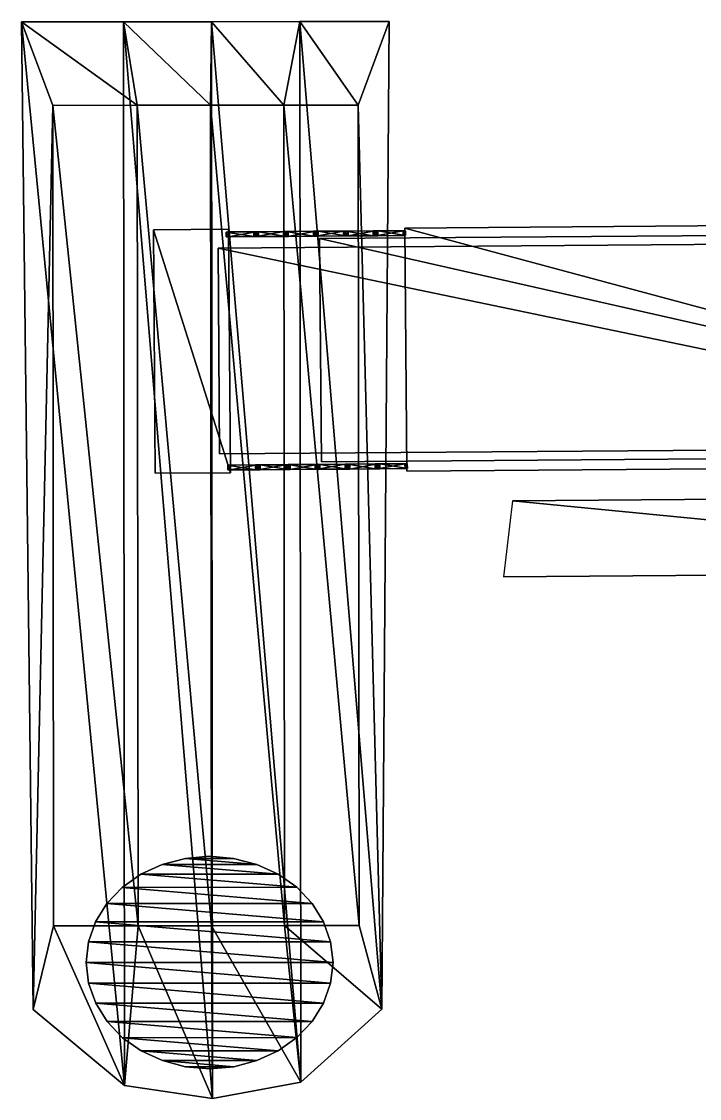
# Model space of a CAD drawing. Header units: millimetres. Extents: x -39 to 131, y -304 to 0.
# Drawn here: x 3.18 to 9.57, y -301.84 to -291.7 of the extents above; entities that cross this region are included whole.
import ezdxf

# ---------------------------------------------------------------- set-up
doc = ezdxf.new("R2010")
doc.units = ezdxf.units.MM
for name, color, linetype in [('MESH256', 7, 'Continuous'), ('MESH257', 7, 'Continuous'), ('MESH258', 7, 'Continuous'), ('MESH299', 7, 'Continuous'), ('MESH300', 7, 'Continuous'), ('MESH37', 7, 'Continuous'), ('MESH38', 7, 'Continuous'), ('MESH467', 7, 'Continuous'), ('TUNNEL1_01', 7, 'Continuous'), ('TUNNEL2_01', 7, 'Continuous'), ('TUNNEL3_01', 7, 'Continuous')]:
    doc.layers.add(name, color=color, linetype=linetype)

msp = doc.modelspace()

# ---------------------------------------------------------------- meshes
at = {"layer": 'MESH256'}
mesh = msp.add_polyface(dxfattribs=at)
corners = [(14.736, -295.805, 4.132), (14.695, -296.163, 4.132), (14.695, -296.163, 3.132), (14.736, -295.805, 3.132), (14.695, -296.163, 4.132), (14.736, -295.805, 4.132), (14.695, -296.163, 3.132), (14.736, -295.805, 3.132), (14.695, -296.163, 4.132), (7.804, -296.216, 1.532), (14.695, -296.163, 3.132), (14.695, -296.163, 4.132), (7.804, -296.216, 0.532), (7.804, -296.216, 1.532), (14.695, -296.163, 3.132), (7.804, -296.216, 0.532)]
mesh.append_faces([[corners[k] for k in face] for face in [(0, 1, 2), (3, 4, 5), (3, 6, 4), (0, 2, 7), (8, 9, 10), (11, 12, 13), (11, 14, 12), (10, 9, 15)]])
at = {"layer": 'MESH257'}
mesh = msp.add_polyface(dxfattribs=at)
corners = [(16.02, -296.195, 4.132), (15.924, -297.029, 4.132), (15.924, -297.029, 3.132), (16.02, -296.195, 3.132), (15.924, -297.029, 4.132), (16.02, -296.195, 4.132), (15.924, -297.029, 3.132), (16.02, -296.195, 3.132), (14.613, -296.878, 4.132), (15.924, -297.029, 3.132), (15.924, -297.029, 4.132), (14.613, -296.878, 3.132), (14.613, -296.878, 4.132), (14.613, -296.878, 3.132), (7.721, -296.931, 0.532), (14.613, -296.878, 4.132), (7.721, -296.931, 1.532), (14.613, -296.878, 3.132), (7.721, -296.931, 1.532), (7.721, -296.931, 0.532), (15.924, -297.029, 4.132), (14.613, -296.878, 3.132), (14.613, -296.878, 4.132), (15.924, -297.029, 3.132)]
mesh.append_faces([[corners[k] for k in face] for face in [(0, 1, 2), (3, 4, 5), (3, 6, 4), (0, 2, 7), (8, 9, 10), (8, 11, 9), (12, 13, 14), (15, 16, 17), (12, 14, 18), (17, 16, 19), (20, 21, 22), (20, 23, 21)]])
at = {"layer": 'MESH258'}
mesh = msp.add_polyface(dxfattribs=at)
corners = [(14.613, -296.878, 3.232), (7.804, -296.216, 0.632), (7.721, -296.931, 0.632), (14.695, -296.163, 3.232), (7.804, -296.216, 0.632), (14.613, -296.878, 3.232)]
mesh.append_faces([[corners[k] for k in face] for face in [(0, 1, 2), (3, 4, 5)]])
at = {"layer": 'MESH299'}
mesh = msp.add_polyface(dxfattribs=at)
corners = [(5.13, -293.73, 3.234), (5.108, -293.73, 3.234), (5.108, -293.685, 3.234), (5.387, -293.728, 5.727), (5.108, -293.73, 3.234), (5.13, -293.73, 3.234), (5.368, -293.728, 5.756), (5.108, -293.73, 3.234), (5.387, -293.728, 5.727), (5.108, -293.685, 3.234), (5.108, -293.73, 3.234), (5.368, -293.728, 5.756), (5.368, -293.683, 5.756), (5.368, -293.683, 5.756), (5.387, -293.682, 5.727), (5.108, -293.685, 3.234), (5.387, -293.682, 5.808), (5.387, -293.682, 5.727), (5.368, -293.683, 5.756), (5.393, -293.682, 5.808), (5.387, -293.682, 5.727), (5.387, -293.682, 5.808), (5.393, -293.682, 5.808), (5.393, -293.682, 5.727), (5.387, -293.682, 5.727), (5.393, -293.682, 5.808), (5.412, -293.682, 5.756), (5.393, -293.682, 5.727), (5.412, -293.682, 5.756), (5.393, -293.682, 5.808), (5.412, -293.728, 5.756), (5.393, -293.728, 5.808), (5.393, -293.728, 5.808), (5.393, -293.682, 5.808), (5.387, -293.682, 5.808), (5.387, -293.728, 5.808), (5.387, -293.682, 5.808), (5.368, -293.683, 5.756), (5.387, -293.728, 5.808), (5.368, -293.683, 5.756), (5.368, -293.728, 5.756), (5.387, -293.728, 5.808), (5.387, -293.728, 5.808), (5.368, -293.728, 5.756), (5.387, -293.728, 5.727), (5.387, -293.728, 5.808), (5.387, -293.728, 5.727), (5.393, -293.728, 5.808), (5.393, -293.728, 5.808), (5.387, -293.728, 5.727), (5.393, -293.728, 5.727), (5.393, -293.728, 5.727), (5.387, -293.728, 5.727), (5.387, -293.682, 5.727), (5.387, -293.682, 5.727), (5.387, -293.728, 5.727), (5.13, -293.73, 3.234), (5.13, -293.684, 3.234), (5.13, -293.684, 3.234), (5.387, -293.682, 5.727), (5.13, -293.684, 3.234), (5.108, -293.685, 3.234), (5.393, -293.682, 5.727), (5.649, -293.68, 3.234), (5.393, -293.728, 5.727), (5.393, -293.682, 5.727), (5.649, -293.68, 3.234), (5.65, -293.726, 3.234), (5.393, -293.728, 5.727), (5.668, -293.68, 3.263), (5.65, -293.726, 3.234), (5.649, -293.68, 3.234), (5.668, -293.68, 3.263), (5.669, -293.726, 3.263), (5.65, -293.726, 3.234), (5.668, -293.68, 3.263), (5.412, -293.682, 5.756), (5.669, -293.726, 3.263), (5.412, -293.682, 5.756), (5.668, -293.68, 3.263), (5.393, -293.682, 5.727), (5.393, -293.682, 5.727), (5.668, -293.68, 3.263), (5.649, -293.68, 3.234), (5.668, -293.68, 3.263), (5.668, -293.68, 3.182), (5.649, -293.68, 3.234), (5.668, -293.68, 3.263), (5.674, -293.68, 3.182), (5.668, -293.68, 3.182), (5.674, -293.68, 3.263), (5.674, -293.68, 3.182), (5.668, -293.68, 3.263), (5.674, -293.68, 3.263), (5.693, -293.68, 3.234), (5.674, -293.68, 3.182), (5.95, -293.678, 5.727), (5.693, -293.68, 3.234), (5.674, -293.68, 3.263), (5.95, -293.678, 5.727), (5.693, -293.726, 3.234), (5.693, -293.68, 3.234), (5.95, -293.678, 5.727), (5.95, -293.724, 5.727), (5.693, -293.726, 3.234), (5.956, -293.724, 5.727), (5.95, -293.724, 5.727), (5.95, -293.678, 5.727), (5.956, -293.724, 5.808), (5.95, -293.724, 5.727), (5.956, -293.724, 5.727), (5.95, -293.724, 5.808), (5.95, -293.724, 5.727), (5.956, -293.724, 5.808), (5.95, -293.724, 5.808), (5.931, -293.724, 5.756), (5.95, -293.724, 5.727), (5.931, -293.678, 5.756), (5.931, -293.724, 5.756), (5.95, -293.724, 5.808), (5.931, -293.678, 5.756), (5.674, -293.68, 3.263), (5.931, -293.724, 5.756), (5.931, -293.678, 5.756), (5.95, -293.678, 5.727), (5.674, -293.68, 3.263), (5.95, -293.678, 5.808), (5.95, -293.678, 5.727), (5.931, -293.678, 5.756), (5.956, -293.678, 5.808), (5.95, -293.678, 5.727), (5.95, -293.678, 5.808), (5.956, -293.678, 5.808), (5.956, -293.678, 5.727), (5.95, -293.678, 5.727), (5.956, -293.678, 5.808), (5.975, -293.678, 5.756), (5.956, -293.678, 5.727), (5.975, -293.678, 5.756), (5.956, -293.678, 5.808), (5.975, -293.723, 5.756), (5.956, -293.724, 5.808), (5.956, -293.724, 5.808), (5.956, -293.678, 5.808), (5.95, -293.678, 5.808), (5.95, -293.724, 5.808), (5.95, -293.678, 5.808), (5.956, -293.724, 5.808), (5.956, -293.724, 5.727), (5.975, -293.723, 5.756), (5.975, -293.723, 5.756), (5.956, -293.724, 5.727), (6.232, -293.721, 3.263), (5.956, -293.724, 5.727), (6.213, -293.722, 3.234), (6.232, -293.721, 3.263), (6.212, -293.676, 3.234), (6.213, -293.722, 3.234), (5.956, -293.724, 5.727), (6.231, -293.676, 3.182), (6.213, -293.722, 3.234), (6.212, -293.676, 3.234), (6.232, -293.721, 3.182), (6.238, -293.721, 3.182), (6.232, -293.721, 3.182), (6.231, -293.676, 3.182), (6.232, -293.721, 3.263), (6.232, -293.721, 3.182), (6.238, -293.721, 3.182), (6.232, -293.721, 3.263), (6.213, -293.722, 3.234), (6.232, -293.721, 3.182), (6.231, -293.676, 3.263), (6.232, -293.721, 3.263), (6.213, -293.722, 3.234), (6.238, -293.721, 3.263), (6.231, -293.676, 3.263), (6.232, -293.721, 3.263), (6.237, -293.676, 3.263), (6.256, -293.676, 3.234), (6.238, -293.721, 3.263), (6.237, -293.676, 3.263), (6.256, -293.676, 3.234), (6.257, -293.721, 3.234), (6.238, -293.721, 3.263), (6.256, -293.676, 3.234), (6.257, -293.721, 3.234), (6.238, -293.721, 3.182), (6.513, -293.674, 5.727), (6.257, -293.721, 3.234), (6.256, -293.676, 3.234), (6.513, -293.719, 5.727), (6.519, -293.719, 5.727), (6.513, -293.719, 5.727), (6.513, -293.674, 5.727), (6.519, -293.719, 5.808), (6.513, -293.719, 5.727), (6.519, -293.719, 5.727), (6.513, -293.719, 5.808), (6.513, -293.719, 5.727), (6.519, -293.719, 5.808), (6.513, -293.719, 5.808), (6.494, -293.719, 5.756), (6.513, -293.719, 5.727), (6.494, -293.674, 5.756), (6.494, -293.719, 5.756), (6.513, -293.719, 5.808), (6.494, -293.674, 5.756), (6.237, -293.676, 3.263), (6.494, -293.719, 5.756), (6.494, -293.674, 5.756), (6.513, -293.674, 5.727), (6.237, -293.676, 3.263), (6.513, -293.674, 5.808), (6.513, -293.674, 5.727), (6.494, -293.674, 5.756), (6.519, -293.674, 5.808), (6.513, -293.674, 5.727), (6.513, -293.674, 5.808), (6.519, -293.674, 5.808), (6.519, -293.674, 5.727), (6.513, -293.674, 5.727), (6.519, -293.674, 5.808), (6.538, -293.674, 5.756), (6.519, -293.674, 5.727), (6.538, -293.674, 5.756), (6.519, -293.674, 5.808), (6.538, -293.719, 5.756), (6.519, -293.719, 5.808), (6.519, -293.719, 5.808), (6.519, -293.674, 5.808), (6.513, -293.674, 5.808), (6.513, -293.719, 5.808), (6.513, -293.674, 5.808), (6.494, -293.674, 5.756), (6.513, -293.719, 5.808), (6.519, -293.719, 5.808), (6.519, -293.719, 5.727), (6.538, -293.719, 5.756), (6.538, -293.719, 5.756), (6.519, -293.719, 5.727), (6.776, -293.717, 3.234), (6.776, -293.672, 3.234), (6.776, -293.717, 3.234), (6.519, -293.719, 5.727), (6.798, -293.717, 3.234), (6.776, -293.717, 3.234), (6.776, -293.672, 3.234), (6.538, -293.719, 5.756), (6.776, -293.717, 3.234), (6.798, -293.717, 3.234), (6.538, -293.674, 5.756), (6.538, -293.719, 5.756), (6.798, -293.717, 3.234), (6.798, -293.672, 3.234), (6.538, -293.674, 5.756), (6.798, -293.672, 3.234), (6.776, -293.672, 3.234), (6.798, -293.672, 3.234), (6.538, -293.674, 5.756), (6.776, -293.672, 3.234), (6.519, -293.674, 5.727), (6.776, -293.672, 3.234), (6.519, -293.719, 5.727), (6.519, -293.674, 5.727), (6.519, -293.674, 5.727), (6.513, -293.674, 5.727), (6.256, -293.676, 3.234), (6.237, -293.676, 3.263), (6.237, -293.676, 3.263), (6.256, -293.676, 3.234), (6.237, -293.676, 3.182), (6.237, -293.676, 3.182), (6.237, -293.676, 3.182), (6.231, -293.676, 3.263), (6.237, -293.676, 3.182), (6.231, -293.676, 3.182), (6.237, -293.676, 3.263), (6.237, -293.676, 3.182), (6.231, -293.676, 3.263), (6.231, -293.676, 3.263), (6.231, -293.676, 3.182), (6.212, -293.676, 3.234), (5.956, -293.678, 5.727), (6.231, -293.676, 3.263), (6.212, -293.676, 3.234), (5.975, -293.678, 5.756), (6.231, -293.676, 3.263), (5.956, -293.678, 5.727), (6.231, -293.676, 3.263), (5.975, -293.678, 5.756), (6.232, -293.721, 3.263), (5.975, -293.678, 5.756), (5.975, -293.723, 5.756), (6.232, -293.721, 3.263), (6.231, -293.676, 3.263), (6.213, -293.722, 3.234), (6.212, -293.676, 3.234), (5.956, -293.678, 5.727), (5.956, -293.678, 5.727), (6.237, -293.676, 3.263), (6.238, -293.721, 3.263), (6.494, -293.719, 5.756), (6.494, -293.719, 5.756), (6.238, -293.721, 3.263), (6.513, -293.719, 5.727), (6.513, -293.719, 5.727), (6.238, -293.721, 3.263), (6.257, -293.721, 3.234), (6.238, -293.721, 3.263), (6.238, -293.721, 3.182), (6.257, -293.721, 3.234), (6.232, -293.721, 3.263), (6.238, -293.721, 3.182), (6.238, -293.721, 3.263), (5.674, -293.68, 3.263), (5.675, -293.726, 3.263), (5.931, -293.724, 5.756), (5.675, -293.726, 3.263), (5.674, -293.68, 3.263), (5.668, -293.68, 3.263), (5.693, -293.68, 3.234), (5.675, -293.726, 3.263), (5.674, -293.68, 3.263), (5.693, -293.68, 3.234), (5.693, -293.726, 3.234), (5.675, -293.726, 3.263), (5.693, -293.68, 3.234), (5.693, -293.726, 3.234), (5.675, -293.726, 3.182), (5.675, -293.726, 3.263), (5.675, -293.726, 3.182), (5.693, -293.726, 3.234), (5.669, -293.726, 3.263), (5.675, -293.726, 3.182), (5.675, -293.726, 3.263), (5.669, -293.726, 3.263), (5.668, -293.726, 3.182), (5.675, -293.726, 3.182), (5.669, -293.726, 3.263), (5.65, -293.726, 3.234), (5.668, -293.726, 3.182), (5.393, -293.728, 5.727), (5.65, -293.726, 3.234), (5.669, -293.726, 3.263), (5.412, -293.728, 5.756), (5.393, -293.728, 5.727), (5.669, -293.726, 3.263), (5.393, -293.728, 5.808), (5.393, -293.728, 5.727), (5.412, -293.728, 5.756), (5.412, -293.682, 5.756), (5.412, -293.728, 5.756), (5.669, -293.726, 3.263), (5.668, -293.68, 3.182), (5.668, -293.726, 3.182), (5.65, -293.726, 3.234), (5.675, -293.726, 3.182), (5.668, -293.726, 3.182), (5.668, -293.68, 3.182), (5.674, -293.68, 3.182), (5.693, -293.68, 3.234), (5.675, -293.726, 3.182), (5.674, -293.68, 3.182), (5.668, -293.68, 3.182), (5.65, -293.726, 3.234), (5.649, -293.68, 3.234), (5.669, -293.726, 3.263), (5.95, -293.724, 5.727), (5.675, -293.726, 3.263), (5.693, -293.726, 3.234), (5.931, -293.724, 5.756), (5.675, -293.726, 3.263), (5.95, -293.724, 5.727)]
mesh.append_faces([[corners[k] for k in face] for face in [(0, 1, 2), (3, 4, 5), (6, 7, 8), (9, 10, 11), (12, 9, 11), (13, 14, 15), (16, 17, 18), (19, 20, 21), (22, 23, 24), (25, 26, 27), (28, 29, 30), (29, 31, 30), (32, 33, 34), (32, 34, 35), (36, 37, 38), (39, 40, 41), (42, 43, 44), (45, 46, 47), (48, 49, 50), (51, 52, 53), (54, 55, 56), (54, 56, 57), (0, 2, 58), (59, 60, 61), (51, 53, 62), (63, 64, 65), (66, 67, 68), (69, 70, 71), (72, 73, 74), (75, 76, 77), (78, 79, 80), (81, 82, 83), (84, 85, 86), (87, 88, 89), (90, 91, 92), (93, 94, 95), (96, 97, 98), (99, 100, 101), (102, 103, 104), (105, 106, 107), (108, 109, 110), (111, 112, 113), (114, 115, 116), (117, 118, 119), (120, 121, 122), (123, 124, 125), (126, 127, 128), (129, 130, 131), (132, 133, 134), (135, 136, 137), (138, 139, 140), (139, 141, 140), (142, 143, 144), (142, 144, 145), (146, 117, 119), (147, 148, 149), (150, 151, 152), (153, 154, 155), (156, 157, 158), (159, 160, 161), (159, 162, 160), (163, 164, 165), (166, 167, 168), (169, 170, 171), (172, 173, 174), (175, 176, 177), (175, 178, 176), (179, 180, 181), (182, 183, 184), (185, 186, 187), (188, 189, 190), (188, 191, 189), (192, 193, 194), (195, 196, 197), (198, 199, 200), (201, 202, 203), (204, 205, 206), (207, 208, 209), (210, 211, 212), (213, 214, 215), (216, 217, 218), (219, 220, 221), (222, 223, 224), (225, 226, 227), (226, 228, 227), (229, 230, 231), (229, 231, 232), (233, 234, 235), (236, 237, 238), (239, 240, 241), (242, 243, 244), (245, 246, 247), (248, 249, 250), (251, 252, 253), (254, 251, 253), (255, 256, 257), (245, 247, 258), (259, 260, 261), (262, 263, 264), (192, 194, 265), (266, 267, 268), (269, 270, 271), (185, 187, 272), (163, 165, 273), (274, 275, 276), (277, 278, 279), (280, 281, 282), (283, 284, 285), (286, 287, 288), (289, 290, 291), (292, 293, 294), (295, 296, 297), (156, 158, 298), (105, 107, 299), (300, 301, 302), (303, 304, 305), (306, 307, 308), (309, 310, 311), (312, 313, 314), (315, 316, 317), (318, 319, 320), (321, 322, 323), (324, 325, 326), (327, 328, 329), (330, 331, 332), (333, 334, 335), (336, 337, 338), (339, 340, 341), (342, 343, 344), (345, 346, 347), (348, 349, 350), (351, 352, 353), (354, 355, 356), (357, 358, 359), (357, 359, 360), (361, 362, 363), (364, 365, 366), (318, 320, 367), (368, 369, 370), (371, 372, 373)]])
at = {"layer": 'MESH300'}
mesh = msp.add_polyface(dxfattribs=at)
corners = [(6.555, -295.914, 5.756), (6.793, -295.913, 3.234), (6.815, -295.912, 3.234), (6.555, -295.914, 5.756), (6.536, -295.915, 5.727), (6.793, -295.913, 3.234), (6.536, -295.915, 5.808), (6.536, -295.915, 5.727), (6.555, -295.914, 5.756), (6.536, -295.915, 5.808), (6.53, -295.915, 5.727), (6.536, -295.915, 5.727), (6.53, -295.915, 5.808), (6.53, -295.915, 5.727), (6.536, -295.915, 5.808), (6.53, -295.915, 5.808), (6.511, -295.915, 5.756), (6.53, -295.915, 5.727), (6.511, -295.869, 5.756), (6.511, -295.915, 5.756), (6.53, -295.915, 5.808), (6.511, -295.869, 5.756), (6.254, -295.871, 3.263), (6.511, -295.915, 5.756), (6.511, -295.869, 5.756), (6.53, -295.869, 5.727), (6.254, -295.871, 3.263), (6.53, -295.869, 5.808), (6.53, -295.869, 5.727), (6.511, -295.869, 5.756), (6.536, -295.869, 5.808), (6.53, -295.869, 5.727), (6.53, -295.869, 5.808), (6.536, -295.869, 5.808), (6.536, -295.869, 5.727), (6.53, -295.869, 5.727), (6.536, -295.869, 5.808), (6.555, -295.869, 5.756), (6.536, -295.869, 5.727), (6.555, -295.869, 5.756), (6.536, -295.869, 5.808), (6.555, -295.914, 5.756), (6.536, -295.869, 5.808), (6.536, -295.915, 5.808), (6.555, -295.914, 5.756), (6.536, -295.915, 5.808), (6.536, -295.869, 5.808), (6.53, -295.869, 5.808), (6.53, -295.915, 5.808), (6.53, -295.869, 5.808), (6.555, -295.869, 5.756), (6.555, -295.914, 5.756), (6.815, -295.912, 3.234), (6.814, -295.867, 3.234), (6.555, -295.869, 5.756), (6.815, -295.912, 3.234), (6.555, -295.869, 5.756), (6.814, -295.867, 3.234), (6.792, -295.867, 3.234), (6.815, -295.912, 3.234), (6.792, -295.867, 3.234), (6.814, -295.867, 3.234), (6.793, -295.913, 3.234), (6.792, -295.867, 3.234), (6.793, -295.913, 3.234), (6.536, -295.915, 5.727), (6.792, -295.867, 3.234), (6.536, -295.915, 5.727), (6.536, -295.869, 5.727), (6.536, -295.915, 5.727), (6.53, -295.869, 5.727), (6.536, -295.869, 5.727), (6.53, -295.915, 5.727), (6.53, -295.869, 5.727), (6.53, -295.915, 5.727), (6.273, -295.917, 3.234), (6.53, -295.915, 5.727), (6.255, -295.917, 3.263), (6.273, -295.917, 3.234), (6.511, -295.915, 5.756), (6.255, -295.917, 3.263), (6.53, -295.915, 5.727), (6.255, -295.917, 3.263), (6.273, -295.871, 3.234), (6.255, -295.917, 3.263), (6.254, -295.871, 3.263), (6.273, -295.917, 3.234), (6.273, -295.871, 3.234), (6.273, -295.871, 3.234), (6.273, -295.917, 3.234), (6.255, -295.917, 3.182), (6.255, -295.917, 3.263), (6.255, -295.917, 3.182), (6.273, -295.917, 3.234), (6.249, -295.917, 3.263), (6.255, -295.917, 3.182), (6.255, -295.917, 3.263), (6.249, -295.917, 3.263), (6.248, -295.917, 3.182), (6.255, -295.917, 3.182), (6.249, -295.917, 3.263), (6.23, -295.917, 3.234), (6.248, -295.917, 3.182), (6.248, -295.871, 3.263), (6.249, -295.917, 3.263), (6.23, -295.917, 3.234), (6.248, -295.871, 3.263), (5.992, -295.873, 5.756), (6.249, -295.917, 3.263), (5.992, -295.873, 5.756), (6.248, -295.871, 3.263), (5.973, -295.873, 5.727), (5.973, -295.873, 5.727), (6.248, -295.871, 3.263), (6.229, -295.871, 3.234), (6.229, -295.871, 3.234), (6.229, -295.871, 3.234), (6.23, -295.917, 3.234), (5.973, -295.919, 5.727), (6.248, -295.871, 3.182), (6.23, -295.917, 3.234), (6.229, -295.871, 3.234), (6.248, -295.917, 3.182), (6.255, -295.917, 3.182), (6.248, -295.917, 3.182), (6.248, -295.871, 3.182), (6.254, -295.871, 3.182), (6.248, -295.871, 3.263), (6.254, -295.871, 3.182), (6.248, -295.871, 3.182), (6.254, -295.871, 3.263), (6.254, -295.871, 3.182), (6.248, -295.871, 3.263), (6.254, -295.871, 3.263), (6.273, -295.871, 3.234), (6.254, -295.871, 3.182), (6.53, -295.869, 5.727), (6.273, -295.871, 3.234), (6.254, -295.871, 3.263), (6.254, -295.871, 3.182), (6.255, -295.917, 3.263), (6.254, -295.871, 3.263), (6.248, -295.871, 3.263), (6.249, -295.917, 3.263), (6.248, -295.871, 3.263), (6.248, -295.871, 3.182), (6.229, -295.871, 3.234), (5.973, -295.919, 5.727), (6.23, -295.917, 3.234), (6.249, -295.917, 3.263), (5.992, -295.919, 5.756), (5.973, -295.919, 5.727), (6.249, -295.917, 3.263), (5.973, -295.919, 5.808), (5.973, -295.919, 5.727), (5.992, -295.919, 5.756), (5.973, -295.919, 5.808), (5.967, -295.919, 5.727), (5.973, -295.919, 5.727), (5.967, -295.919, 5.808), (5.967, -295.919, 5.727), (5.973, -295.919, 5.808), (5.967, -295.919, 5.808), (5.948, -295.919, 5.756), (5.967, -295.919, 5.727), (5.948, -295.874, 5.756), (5.948, -295.919, 5.756), (5.967, -295.919, 5.808), (5.948, -295.874, 5.756), (5.691, -295.875, 3.263), (5.948, -295.919, 5.756), (5.948, -295.874, 5.756), (5.967, -295.873, 5.727), (5.691, -295.875, 3.263), (5.967, -295.873, 5.808), (5.967, -295.873, 5.727), (5.948, -295.874, 5.756), (5.973, -295.873, 5.808), (5.967, -295.873, 5.727), (5.967, -295.873, 5.808), (5.973, -295.873, 5.808), (5.973, -295.873, 5.727), (5.967, -295.873, 5.727), (5.973, -295.873, 5.808), (5.992, -295.873, 5.756), (5.973, -295.873, 5.727), (5.992, -295.873, 5.756), (5.973, -295.873, 5.808), (5.992, -295.919, 5.756), (5.973, -295.873, 5.808), (5.973, -295.919, 5.808), (5.992, -295.919, 5.756), (5.973, -295.919, 5.808), (5.973, -295.873, 5.808), (5.967, -295.873, 5.808), (5.967, -295.919, 5.808), (5.967, -295.873, 5.808), (5.948, -295.874, 5.756), (5.967, -295.919, 5.808), (5.992, -295.873, 5.756), (5.992, -295.919, 5.756), (6.249, -295.917, 3.263), (5.973, -295.919, 5.727), (5.967, -295.873, 5.727), (5.973, -295.873, 5.727), (5.967, -295.919, 5.727), (5.967, -295.873, 5.727), (5.967, -295.919, 5.727), (5.71, -295.921, 3.234), (5.967, -295.919, 5.727), (5.691, -295.921, 3.263), (5.71, -295.921, 3.234), (5.948, -295.919, 5.756), (5.691, -295.921, 3.263), (5.967, -295.919, 5.727), (5.691, -295.875, 3.263), (5.691, -295.921, 3.263), (5.948, -295.919, 5.756), (5.71, -295.875, 3.234), (5.691, -295.921, 3.263), (5.691, -295.875, 3.263), (5.71, -295.921, 3.234), (5.71, -295.875, 3.234), (5.71, -295.875, 3.234), (5.71, -295.921, 3.234), (5.691, -295.921, 3.182), (5.691, -295.921, 3.263), (5.691, -295.921, 3.182), (5.71, -295.921, 3.234), (5.685, -295.921, 3.263), (5.691, -295.921, 3.182), (5.691, -295.921, 3.263), (5.685, -295.921, 3.263), (5.685, -295.921, 3.182), (5.691, -295.921, 3.182), (5.685, -295.921, 3.263), (5.666, -295.921, 3.234), (5.685, -295.921, 3.182), (5.41, -295.923, 5.727), (5.666, -295.921, 3.234), (5.685, -295.921, 3.263), (5.666, -295.876, 3.234), (5.666, -295.921, 3.234), (5.41, -295.923, 5.727), (5.685, -295.876, 3.182), (5.666, -295.921, 3.234), (5.666, -295.876, 3.234), (5.685, -295.921, 3.182), (5.691, -295.921, 3.182), (5.685, -295.921, 3.182), (5.685, -295.876, 3.182), (5.691, -295.875, 3.182), (5.685, -295.876, 3.263), (5.691, -295.875, 3.182), (5.685, -295.876, 3.182), (5.691, -295.875, 3.263), (5.691, -295.875, 3.182), (5.685, -295.876, 3.263), (5.691, -295.875, 3.263), (5.71, -295.875, 3.234), (5.691, -295.875, 3.182), (5.967, -295.873, 5.727), (5.71, -295.875, 3.234), (5.691, -295.875, 3.263), (5.691, -295.875, 3.182), (5.691, -295.921, 3.263), (5.691, -295.875, 3.263), (5.685, -295.876, 3.263), (5.685, -295.921, 3.263), (5.685, -295.876, 3.263), (5.685, -295.921, 3.263), (5.666, -295.921, 3.234), (5.685, -295.876, 3.263), (5.428, -295.877, 5.756), (5.685, -295.921, 3.263), (5.428, -295.877, 5.756), (5.685, -295.876, 3.263), (5.409, -295.878, 5.727), (5.409, -295.878, 5.727), (5.685, -295.876, 3.263), (5.666, -295.876, 3.234), (5.685, -295.876, 3.263), (5.685, -295.876, 3.182), (5.666, -295.876, 3.234), (5.666, -295.876, 3.234), (5.666, -295.876, 3.234), (5.41, -295.923, 5.727), (5.409, -295.878, 5.727), (5.41, -295.923, 5.727), (5.403, -295.878, 5.727), (5.409, -295.878, 5.727), (5.404, -295.923, 5.727), (5.41, -295.923, 5.808), (5.404, -295.923, 5.727), (5.41, -295.923, 5.727), (5.404, -295.923, 5.808), (5.404, -295.923, 5.727), (5.41, -295.923, 5.808), (5.404, -295.923, 5.808), (5.385, -295.923, 5.756), (5.404, -295.923, 5.727), (5.385, -295.878, 5.756), (5.385, -295.923, 5.756), (5.404, -295.923, 5.808), (5.385, -295.878, 5.756), (5.125, -295.88, 3.234), (5.385, -295.923, 5.756), (5.385, -295.878, 5.756), (5.403, -295.878, 5.727), (5.125, -295.88, 3.234), (5.403, -295.878, 5.808), (5.403, -295.878, 5.727), (5.385, -295.878, 5.756), (5.41, -295.878, 5.808), (5.403, -295.878, 5.727), (5.403, -295.878, 5.808), (5.41, -295.878, 5.808), (5.409, -295.878, 5.727), (5.403, -295.878, 5.727), (5.41, -295.878, 5.808), (5.428, -295.877, 5.756), (5.409, -295.878, 5.727), (5.428, -295.877, 5.756), (5.41, -295.878, 5.808), (5.429, -295.923, 5.756), (5.41, -295.878, 5.808), (5.41, -295.923, 5.808), (5.429, -295.923, 5.756), (5.41, -295.923, 5.808), (5.41, -295.878, 5.808), (5.403, -295.878, 5.808), (5.404, -295.923, 5.808), (5.403, -295.878, 5.808), (5.385, -295.878, 5.756), (5.404, -295.923, 5.808), (5.41, -295.923, 5.808), (5.41, -295.923, 5.727), (5.429, -295.923, 5.756), (5.429, -295.923, 5.756), (5.41, -295.923, 5.727), (5.685, -295.921, 3.263), (5.429, -295.923, 5.756), (5.403, -295.878, 5.727), (5.147, -295.88, 3.234), (5.125, -295.88, 3.234), (5.403, -295.878, 5.727), (5.147, -295.925, 3.234), (5.147, -295.88, 3.234), (5.403, -295.878, 5.727), (5.404, -295.923, 5.727), (5.147, -295.925, 3.234), (5.404, -295.923, 5.727), (5.125, -295.925, 3.234), (5.147, -295.925, 3.234), (5.385, -295.923, 5.756), (5.125, -295.925, 3.234), (5.404, -295.923, 5.727), (5.125, -295.925, 3.234), (5.147, -295.925, 3.234), (5.125, -295.925, 3.234), (5.125, -295.88, 3.234), (5.147, -295.88, 3.234), (5.973, -295.873, 5.727), (6.555, -295.869, 5.756), (6.792, -295.867, 3.234), (6.536, -295.869, 5.727)]
mesh.append_faces([[corners[k] for k in face] for face in [(0, 1, 2), (3, 4, 5), (6, 7, 8), (9, 10, 11), (12, 13, 14), (15, 16, 17), (18, 19, 20), (21, 22, 23), (24, 25, 26), (27, 28, 29), (30, 31, 32), (33, 34, 35), (36, 37, 38), (39, 40, 41), (42, 43, 44), (45, 46, 47), (45, 47, 48), (49, 18, 20), (50, 51, 52), (53, 54, 55), (56, 57, 58), (59, 60, 61), (59, 62, 60), (63, 64, 65), (66, 67, 68), (69, 70, 71), (69, 72, 70), (73, 74, 75), (76, 77, 78), (79, 80, 81), (22, 82, 23), (83, 84, 85), (83, 86, 84), (73, 75, 87), (88, 89, 90), (91, 92, 93), (94, 95, 96), (97, 98, 99), (100, 101, 102), (103, 104, 105), (106, 107, 108), (109, 110, 111), (112, 113, 114), (103, 105, 115), (116, 117, 118), (119, 120, 121), (119, 122, 120), (123, 124, 125), (123, 125, 126), (127, 128, 129), (130, 131, 132), (133, 134, 135), (136, 137, 138), (88, 90, 139), (140, 141, 142), (140, 142, 143), (144, 145, 146), (147, 148, 149), (150, 151, 152), (153, 154, 155), (156, 157, 158), (159, 160, 161), (162, 163, 164), (165, 166, 167), (168, 169, 170), (171, 172, 173), (174, 175, 176), (177, 178, 179), (180, 181, 182), (183, 184, 185), (186, 187, 188), (189, 190, 191), (192, 193, 194), (192, 194, 195), (196, 197, 198), (199, 200, 201), (202, 203, 204), (202, 205, 203), (206, 207, 208), (209, 210, 211), (212, 213, 214), (215, 216, 217), (218, 219, 220), (218, 221, 219), (206, 208, 222), (223, 224, 225), (226, 227, 228), (229, 230, 231), (232, 233, 234), (235, 236, 237), (238, 239, 240), (241, 242, 243), (244, 245, 246), (244, 247, 245), (248, 249, 250), (248, 250, 251), (252, 253, 254), (255, 256, 257), (258, 259, 260), (261, 262, 263), (223, 225, 264), (265, 266, 267), (265, 267, 268), (269, 270, 271), (272, 273, 274), (275, 276, 277), (278, 279, 280), (281, 282, 283), (269, 271, 284), (285, 286, 287), (288, 289, 290), (288, 291, 289), (292, 293, 294), (295, 296, 297), (298, 299, 300), (301, 302, 303), (304, 305, 306), (307, 308, 309), (310, 311, 312), (313, 314, 315), (316, 317, 318), (319, 320, 321), (322, 323, 324), (325, 326, 327), (328, 329, 330), (328, 330, 331), (332, 333, 334), (335, 336, 337), (338, 339, 340), (273, 341, 274), (342, 343, 344), (345, 346, 347), (348, 349, 350), (351, 352, 353), (354, 355, 356), (305, 357, 306), (358, 359, 360), (358, 360, 361), (116, 118, 362), (363, 364, 365)]])
at = {"layer": 'MESH37'}
mesh = msp.add_polyface(dxfattribs=at)
corners = [(5.18, -301.545, 5.387), (4.954, -301.564, 5.387), (4.727, -301.545, 5.387), (4.954, -301.564, 7.387), (4.954, -301.564, 5.387), (5.18, -301.545, 5.387), (4.727, -301.545, 7.387), (4.954, -301.564, 5.387), (4.954, -301.564, 7.387), (4.727, -301.545, 5.387), (4.509, -301.488, 7.387), (4.727, -301.545, 5.387), (4.727, -301.545, 7.387), (4.509, -301.488, 5.387), (4.308, -301.396, 7.387), (4.509, -301.488, 5.387), (4.509, -301.488, 7.387), (4.308, -301.396, 5.387), (4.132, -301.272, 7.387), (4.308, -301.396, 5.387), (4.308, -301.396, 7.387), (4.132, -301.272, 5.387), (3.987, -301.121, 5.387), (4.132, -301.272, 5.387), (4.132, -301.272, 7.387), (5.775, -301.27, 5.387), (4.132, -301.272, 5.387), (3.987, -301.121, 5.387), (5.599, -301.395, 5.387), (5.599, -301.395, 7.387), (5.599, -301.395, 5.387), (5.775, -301.27, 5.387), (5.398, -301.487, 7.387), (5.599, -301.395, 5.387), (5.599, -301.395, 7.387), (5.398, -301.487, 5.387), (5.18, -301.545, 7.387), (5.398, -301.487, 5.387), (5.398, -301.487, 7.387), (5.18, -301.545, 5.387), (5.18, -301.545, 7.387), (5.18, -301.545, 7.387), (4.727, -301.545, 7.387), (4.954, -301.564, 7.387), (4.509, -301.488, 7.387), (5.398, -301.487, 7.387), (4.308, -301.396, 7.387), (5.599, -301.395, 7.387), (4.132, -301.272, 7.387), (5.775, -301.27, 7.387), (3.987, -301.121, 7.387), (5.919, -301.119, 7.387), (3.88, -300.948, 7.387), (6.026, -300.946, 7.387), (3.813, -300.76, 7.387), (6.092, -300.758, 7.387), (3.791, -300.565, 7.387), (6.115, -300.563, 7.387), (3.813, -300.37, 7.387), (6.092, -300.368, 7.387), (6.092, -300.368, 7.387), (6.115, -300.563, 7.387), (6.115, -300.563, 5.387), (6.115, -300.563, 7.387), (6.092, -300.758, 5.387), (6.115, -300.563, 5.387), (6.092, -300.758, 7.387), (6.092, -300.758, 7.387), (6.026, -300.946, 5.387), (6.092, -300.758, 5.387), (6.026, -300.946, 7.387), (6.026, -300.946, 7.387), (5.919, -301.119, 5.387), (6.026, -300.946, 5.387), (5.919, -301.119, 7.387), (5.919, -301.119, 7.387), (5.775, -301.27, 5.387), (5.919, -301.119, 5.387), (5.775, -301.27, 7.387), (5.775, -301.27, 7.387), (5.919, -301.119, 5.387), (3.88, -300.948, 5.387), (3.88, -300.948, 5.387), (3.987, -301.121, 5.387), (3.987, -301.121, 7.387), (3.987, -301.121, 7.387), (3.88, -300.948, 7.387), (3.813, -300.76, 5.387), (3.88, -300.948, 5.387), (3.88, -300.948, 7.387), (6.026, -300.946, 5.387), (3.813, -300.76, 5.387), (6.092, -300.758, 5.387), (3.791, -300.565, 5.387), (3.791, -300.565, 5.387), (3.813, -300.76, 5.387), (3.813, -300.76, 7.387), (3.813, -300.76, 7.387), (3.791, -300.565, 7.387), (3.813, -300.37, 5.387), (3.791, -300.565, 5.387), (3.791, -300.565, 7.387), (6.115, -300.563, 5.387), (3.813, -300.37, 5.387), (6.092, -300.368, 5.387), (3.879, -300.182, 5.387), (3.879, -300.182, 5.387), (3.813, -300.37, 5.387), (3.813, -300.37, 7.387), (3.813, -300.37, 7.387), (3.879, -300.182, 7.387), (3.879, -300.182, 7.387), (6.026, -300.18, 7.387), (6.026, -300.18, 7.387), (6.092, -300.368, 7.387), (6.092, -300.368, 5.387), (6.092, -300.368, 5.387), (6.026, -300.18, 5.387), (6.026, -300.18, 5.387), (3.986, -300.009, 5.387), (3.986, -300.009, 5.387), (3.879, -300.182, 5.387), (3.879, -300.182, 7.387), (3.986, -300.009, 7.387), (3.986, -300.009, 7.387), (5.918, -300.008, 7.387), (5.918, -300.008, 7.387), (6.026, -300.18, 7.387), (6.026, -300.18, 5.387), (5.918, -300.008, 5.387), (5.918, -300.008, 5.387), (4.13, -299.858, 5.387), (4.13, -299.858, 5.387), (3.986, -300.009, 5.387), (3.986, -300.009, 7.387), (4.13, -299.858, 7.387), (4.13, -299.858, 7.387), (5.774, -299.856, 7.387), (5.774, -299.856, 7.387), (5.918, -300.008, 7.387), (5.918, -300.008, 5.387), (5.774, -299.856, 5.387), (5.774, -299.856, 5.387), (4.306, -299.733, 5.387), (4.306, -299.733, 7.387), (4.306, -299.733, 5.387), (4.13, -299.858, 5.387), (4.507, -299.641, 7.387), (4.306, -299.733, 5.387), (4.306, -299.733, 7.387), (4.507, -299.641, 5.387), (4.725, -299.584, 7.387), (4.507, -299.641, 5.387), (4.507, -299.641, 7.387), (4.725, -299.584, 5.387), (4.952, -299.564, 7.387), (4.725, -299.584, 5.387), (4.725, -299.584, 7.387), (4.952, -299.564, 5.387), (5.178, -299.583, 7.387), (4.952, -299.564, 5.387), (4.952, -299.564, 7.387), (5.178, -299.583, 5.387), (5.396, -299.64, 7.387), (5.178, -299.583, 5.387), (5.178, -299.583, 7.387), (5.396, -299.64, 5.387), (5.597, -299.732, 7.387), (5.396, -299.64, 5.387), (5.396, -299.64, 7.387), (5.597, -299.732, 5.387), (5.774, -299.856, 7.387), (5.597, -299.732, 5.387), (5.597, -299.732, 7.387), (5.774, -299.856, 5.387), (5.597, -299.732, 5.387), (4.507, -299.641, 5.387), (5.396, -299.64, 5.387), (4.725, -299.584, 5.387), (5.178, -299.583, 5.387), (4.952, -299.564, 5.387), (5.597, -299.732, 7.387), (4.306, -299.733, 7.387), (4.507, -299.641, 7.387), (5.396, -299.64, 7.387), (4.725, -299.584, 7.387), (5.178, -299.583, 7.387), (4.952, -299.564, 7.387), (4.13, -299.858, 7.387), (5.398, -301.487, 5.387), (4.509, -301.488, 5.387), (4.308, -301.396, 5.387)]
mesh.append_faces([[corners[k] for k in face] for face in [(0, 1, 2), (3, 4, 5), (6, 7, 8), (6, 9, 7), (10, 11, 12), (10, 13, 11), (14, 15, 16), (14, 17, 15), (18, 19, 20), (18, 21, 19), (22, 23, 24), (25, 26, 27), (25, 28, 26), (29, 30, 31), (32, 33, 34), (32, 35, 33), (36, 37, 38), (36, 39, 37), (3, 5, 40), (41, 42, 43), (41, 44, 42), (45, 44, 41), (45, 46, 44), (47, 46, 45), (47, 48, 46), (49, 48, 47), (49, 50, 48), (51, 50, 49), (51, 52, 50), (53, 52, 51), (53, 54, 52), (55, 54, 53), (55, 56, 54), (57, 56, 55), (57, 58, 56), (57, 59, 58), (60, 61, 62), (63, 64, 65), (63, 66, 64), (67, 68, 69), (67, 70, 68), (71, 72, 73), (71, 74, 72), (75, 76, 77), (75, 78, 76), (29, 31, 79), (80, 25, 27), (80, 27, 81), (82, 83, 84), (22, 24, 85), (82, 84, 86), (87, 88, 89), (90, 81, 91), (90, 80, 81), (92, 90, 91), (92, 91, 93), (94, 95, 96), (87, 89, 97), (94, 96, 98), (99, 100, 101), (102, 93, 103), (102, 92, 93), (102, 103, 104), (104, 103, 105), (106, 107, 108), (99, 101, 109), (106, 108, 110), (59, 111, 58), (59, 112, 111), (113, 114, 115), (60, 62, 116), (113, 115, 117), (104, 105, 118), (118, 105, 119), (120, 121, 122), (120, 122, 123), (112, 124, 111), (112, 125, 124), (126, 127, 128), (126, 128, 129), (118, 119, 130), (130, 119, 131), (132, 133, 134), (132, 134, 135), (125, 136, 124), (125, 137, 136), (138, 139, 140), (138, 140, 141), (130, 131, 142), (142, 131, 143), (144, 145, 146), (147, 148, 149), (147, 150, 148), (151, 152, 153), (151, 154, 152), (155, 156, 157), (155, 158, 156), (159, 160, 161), (159, 162, 160), (163, 164, 165), (163, 166, 164), (167, 168, 169), (167, 170, 168), (171, 172, 173), (171, 174, 172), (142, 143, 175), (175, 143, 176), (175, 176, 177), (177, 176, 178), (177, 178, 179), (179, 178, 180), (137, 181, 182), (181, 183, 182), (181, 184, 183), (184, 185, 183), (184, 186, 185), (186, 187, 185), (137, 182, 136), (144, 146, 188), (189, 0, 190), (0, 2, 190), (189, 190, 191), (28, 189, 191), (28, 191, 26)]])
at = {"layer": 'MESH38'}
mesh = msp.add_polyface(dxfattribs=at)
corners = [(4.962, -292.49, 7.185), (5.652, -292.49, 6.929), (5.652, -292.49, 7.185), (4.962, -292.49, 6.929), (4.272, -292.491, 7.185), (4.962, -292.49, 6.929), (4.962, -292.49, 7.185), (4.272, -292.491, 6.929), (3.476, -292.492, 7.185), (4.272, -292.491, 6.929), (4.272, -292.491, 7.185), (3.476, -292.492, 6.929), (3.476, -292.492, 7.185), (3.483, -300.219, 6.929), (3.476, -292.492, 6.929), (3.483, -300.219, 7.185), (3.483, -300.219, 7.185), (3.476, -292.492, 7.185), (3.29, -301.006, 7.185), (3.182, -291.706, 7.185), (4.272, -292.491, 7.185), (4.141, -291.705, 7.185), (4.962, -292.49, 7.185), (4.971, -291.704, 7.185), (4.971, -291.704, 7.185), (4.141, -291.705, -0.615), (4.141, -291.705, 7.185), (4.971, -291.704, -0.615), (5.801, -291.703, 7.185), (5.801, -291.703, -0.615), (6.644, -291.702, 7.185), (5.801, -291.703, -0.615), (5.801, -291.703, 7.185), (6.644, -291.702, -0.615), (6.644, -291.702, 7.185), (6.576, -301.002, -0.615), (6.644, -291.702, -0.615), (6.576, -301.002, 7.185), (6.644, -291.702, 7.185), (6.352, -292.489, 7.185), (6.576, -301.002, 7.185), (5.801, -291.703, 7.185), (5.652, -292.49, 7.185), (5.652, -292.49, 7.185), (6.352, -292.489, 6.929), (6.352, -292.489, 7.185), (5.652, -292.49, 6.929), (6.36, -300.216, 6.929), (6.352, -292.489, 6.929), (5.652, -292.49, 6.929), (6.352, -292.489, 6.929), (6.36, -300.216, 6.929), (6.36, -300.216, 7.185), (6.36, -300.216, 7.185), (6.36, -300.216, 6.929), (5.659, -300.217, 6.929), (5.659, -300.217, 6.929), (4.962, -292.49, 6.929), (4.97, -300.218, 6.929), (4.272, -292.491, 6.929), (4.28, -300.219, 6.929), (3.476, -292.492, 6.929), (3.483, -300.219, 6.929), (4.28, -300.219, 7.185), (4.28, -300.219, 6.929), (3.483, -300.219, 6.929), (4.97, -300.218, 7.185), (4.28, -300.219, 6.929), (4.28, -300.219, 7.185), (4.97, -300.218, 6.929), (5.659, -300.217, 7.185), (5.659, -300.217, 6.929), (5.659, -300.217, 7.185), (6.36, -300.216, 7.185), (5.659, -300.217, 7.185), (6.352, -292.489, 7.185), (5.811, -301.69, 7.185), (4.97, -300.218, 7.185), (4.981, -301.844, 7.185), (4.28, -300.219, 7.185), (4.151, -301.721, 7.185), (3.483, -300.219, 7.185), (3.29, -301.006, 7.185), (4.151, -301.721, -0.615), (4.151, -301.721, 7.185), (3.29, -301.006, -0.615), (3.182, -291.706, -0.615), (3.29, -301.006, -0.615), (3.29, -301.006, 7.185), (4.151, -301.721, -0.615), (3.29, -301.006, -0.615), (3.182, -291.706, -0.615), (4.141, -291.705, -0.615), (4.141, -291.705, 7.185), (4.141, -291.705, -0.615), (3.182, -291.706, -0.615), (3.182, -291.706, 7.185), (3.182, -291.706, 7.185), (4.981, -301.844, -0.615), (4.151, -301.721, 7.185), (4.151, -301.721, -0.615), (4.981, -301.844, -0.615), (4.981, -301.844, 7.185), (4.981, -301.844, 7.185), (4.981, -301.844, -0.615), (5.811, -301.69, -0.615), (5.811, -301.69, -0.615), (4.971, -291.704, -0.615), (5.801, -291.703, -0.615), (6.576, -301.002, -0.615), (5.811, -301.69, 7.185), (5.811, -301.69, -0.615), (6.576, -301.002, -0.615), (5.811, -301.69, 7.185), (6.576, -301.002, 7.185), (6.644, -291.702, -0.615)]
mesh.append_faces([[corners[k] for k in face] for face in [(0, 1, 2), (0, 3, 1), (4, 5, 6), (4, 7, 5), (8, 9, 10), (8, 11, 9), (12, 13, 14), (12, 15, 13), (16, 17, 18), (17, 19, 18), (20, 19, 17), (20, 21, 19), (22, 21, 20), (23, 21, 22), (24, 25, 26), (24, 27, 25), (28, 27, 24), (28, 29, 27), (30, 31, 32), (30, 33, 31), (34, 35, 36), (34, 37, 35), (38, 39, 40), (38, 41, 39), (39, 41, 42), (41, 23, 42), (42, 23, 22), (43, 44, 45), (43, 46, 44), (47, 48, 49), (50, 51, 52), (53, 54, 55), (47, 49, 56), (56, 49, 57), (56, 57, 58), (58, 57, 59), (58, 59, 60), (60, 59, 61), (60, 61, 62), (63, 64, 65), (66, 67, 68), (66, 69, 67), (70, 69, 66), (70, 71, 69), (53, 55, 72), (40, 73, 74), (40, 39, 73), (50, 52, 75), (40, 74, 76), (76, 74, 77), (76, 77, 78), (78, 77, 79), (78, 79, 80), (79, 16, 80), (63, 65, 81), (80, 16, 18), (82, 83, 84), (82, 85, 83), (86, 87, 88), (89, 90, 91), (89, 91, 92), (93, 94, 95), (93, 95, 96), (86, 88, 97), (98, 89, 92), (99, 100, 101), (99, 101, 102), (103, 104, 105), (106, 98, 107), (98, 92, 107), (106, 107, 108), (109, 106, 108), (110, 111, 112), (103, 105, 113), (110, 112, 114), (115, 109, 108)]])
at = {"layer": 'MESH467'}
mesh = msp.add_polyface(dxfattribs=at)
corners = [(15.071, -295.874, 3.196), (6.809, -295.937, 3.196), (6.791, -293.647, 3.196), (6.809, -295.937, 5.653), (6.809, -295.937, 3.196), (15.071, -295.874, 3.196), (6.791, -293.647, 3.196), (6.809, -295.937, 3.196), (6.809, -295.937, 5.653), (6.791, -293.647, 5.653), (15.071, -295.874, 5.653), (6.791, -293.647, 5.653), (6.809, -295.937, 5.653), (15.054, -293.583, 5.653), (15.054, -293.583, 5.653), (6.791, -293.647, 3.196), (6.791, -293.647, 5.653), (15.054, -293.583, 3.196), (15.054, -293.583, 3.196), (15.071, -295.874, 5.653)]
mesh.append_faces([[corners[k] for k in face] for face in [(0, 1, 2), (3, 4, 5), (6, 7, 8), (6, 8, 9), (10, 11, 12), (10, 13, 11), (14, 15, 16), (14, 17, 15), (0, 2, 18), (3, 5, 19)]])
at = {"layer": 'TUNNEL1_01'}
mesh = msp.add_polyface(dxfattribs=at)
corners = [(5.13, -293.659, 5.682), (5.148, -295.951, 5.682), (5.148, -295.951, 3.182), (5.148, -295.951, 5.682), (5.13, -293.659, 5.682), (4.423, -293.664, 5.682), (5.13, -293.659, 5.682), (4.423, -293.664, 3.182), (4.423, -293.664, 5.682), (5.13, -293.659, 3.182), (5.13, -293.659, 3.182), (5.148, -295.951, 3.182), (4.423, -293.664, 3.182), (5.13, -293.659, 3.182), (4.441, -295.956, 3.182), (4.441, -295.956, 5.682), (4.441, -295.956, 3.182), (5.148, -295.951, 3.182), (4.423, -293.664, 3.182), (4.441, -295.956, 3.182), (4.441, -295.956, 5.682), (4.423, -293.664, 5.682), (4.441, -295.956, 5.682), (5.148, -295.951, 5.682)]
mesh.append_faces([[corners[k] for k in face] for face in [(0, 1, 2), (3, 4, 5), (6, 7, 8), (6, 9, 7), (0, 2, 10), (11, 12, 13), (11, 14, 12), (15, 16, 17), (18, 19, 20), (18, 20, 21), (3, 5, 22), (15, 17, 23)]])
at = {"layer": 'TUNNEL2_01'}
mesh = msp.add_polyface(dxfattribs=at)
corners = [(14.015, -295.707, 5.522), (5.032, -293.836, 5.522), (5.047, -295.775, 5.522), (14, -293.767, 5.522), (14, -293.767, 5.522), (5.032, -293.836, 3.335), (5.032, -293.836, 5.522), (14, -293.767, 3.335), (14.015, -295.707, 3.335), (5.032, -293.836, 3.335), (14, -293.767, 3.335), (5.047, -295.775, 3.335), (5.047, -295.775, 5.522), (5.047, -295.775, 3.335), (14.015, -295.707, 3.335), (14.015, -295.707, 5.522)]
mesh.append_faces([[corners[k] for k in face] for face in [(0, 1, 2), (0, 3, 1), (4, 5, 6), (4, 7, 5), (8, 9, 10), (8, 11, 9), (12, 13, 14), (12, 14, 15)]])
at = {"layer": 'TUNNEL3_01'}
mesh = msp.add_polyface(dxfattribs=at)
corners = [(14.972, -295.78, 5.579), (5.989, -293.747, 5.579), (6.005, -295.849, 5.579), (14.956, -293.679, 5.579), (14.956, -293.679, 5.579), (5.989, -293.747, 3.26), (5.989, -293.747, 5.579), (14.956, -293.679, 3.26), (14.972, -295.78, 3.26), (5.989, -293.747, 3.26), (14.956, -293.679, 3.26), (6.005, -295.849, 3.26), (6.005, -295.849, 5.579), (6.005, -295.849, 3.26), (14.972, -295.78, 3.26), (5.989, -293.747, 3.26), (6.005, -295.849, 3.26), (6.005, -295.849, 5.579), (5.989, -293.747, 5.579), (14.972, -295.78, 5.579)]
mesh.append_faces([[corners[k] for k in face] for face in [(0, 1, 2), (0, 3, 1), (4, 5, 6), (4, 7, 5), (8, 9, 10), (8, 11, 9), (12, 13, 14), (15, 16, 17), (15, 17, 18), (12, 14, 19)]])

doc.saveas('drawing.dxf')
